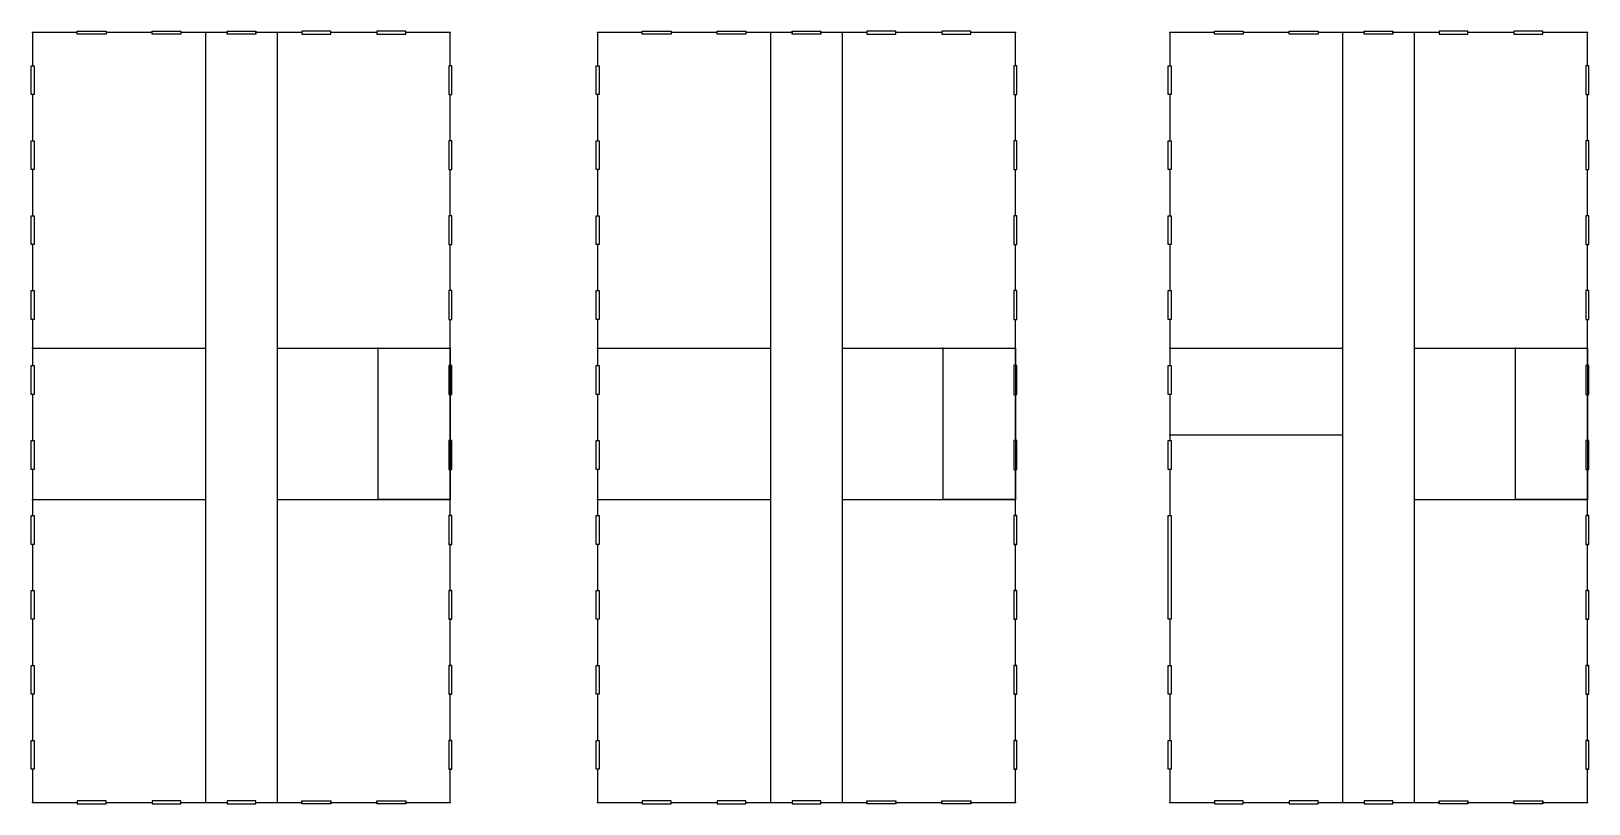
# Model space of a CAD drawing. Header units: inches. Extents: x -0.1 to 54, y 0 to 26.8.
import ezdxf

# ---------------------------------------------------------------- set-up
doc = ezdxf.new("R2010")
doc.units = ezdxf.units.IN
doc.header["$MEASUREMENT"] = 0

msp = doc.modelspace()

# ---------------------------------------------------------------- linework, layer by layer
for p, q in [((0, 26.7), (0, 25.55)), ((1.55, 26.7), (0, 26.7)), ((4.15, 26.7), (2.55, 26.7)), ((6.75, 26.7), (5.15, 26.7)), ((6, 26.7), (6, 0)), ((9.35, 26.7), (7.75, 26.7)), ((8.5, 0), (8.5, 26.7)), ((11.95, 26.7), (10.35, 26.7)), ((14.5, 26.7), (12.95, 26.7)), ((14.5, 25.55), (14.5, 26.7)), ((21.163, 26.7), (19.613, 26.7)), ((19.613, 26.7), (19.613, 25.55)), ((23.763, 26.7), (22.163, 26.7)), ((26.363, 26.7), (24.763, 26.7)), ((25.613, 26.7), (25.613, 0)), ((28.963, 26.7), (27.363, 26.7)), ((28.113, 0), (28.113, 26.7)), ((31.563, 26.7), (29.963, 26.7)), ((34.113, 26.7), (32.563, 26.7)), ((34.113, 25.55), (34.113, 26.7)), ((41.02, 26.7), (39.47, 26.7)), ((39.47, 26.7), (39.47, 25.55)), ((43.62, 26.7), (42.02, 26.7)), ((46.22, 26.7), (44.62, 26.7)), ((45.47, 26.7), (45.47, 0)), ((48.82, 26.7), (47.22, 26.7)), ((47.97, 0), (47.97, 26.7)), ((51.42, 26.7), (49.82, 26.7)), ((53.97, 26.7), (52.42, 26.7)), ((53.97, 25.55), (53.97, 26.7)), ((0, 24.55), (0, 22.95)), ((14.5, 22.95), (14.5, 24.55)), ((19.613, 24.55), (19.613, 22.95)), ((34.113, 22.95), (34.113, 24.55)), ((39.47, 24.55), (39.47, 22.95)), ((53.97, 22.95), (53.97, 24.55)), ((0, 21.95), (0, 20.35)), ((14.5, 20.35), (14.5, 21.95)), ((19.613, 21.95), (19.613, 20.35)), ((34.113, 20.35), (34.113, 21.95)), ((39.47, 21.95), (39.47, 20.35)), ((53.97, 20.35), (53.97, 21.95)), ((0, 19.35), (0, 17.75)), ((14.5, 17.75), (14.5, 19.35)), ((19.613, 19.35), (19.613, 17.75)), ((34.113, 17.75), (34.113, 19.35)), ((39.47, 19.35), (39.47, 17.75)), ((53.97, 17.75), (53.97, 19.35)), ((0, 16.75), (0, 15.15)), ((14.5, 15.15), (14.5, 16.75)), ((19.613, 16.75), (19.613, 15.15)), ((34.113, 15.15), (34.113, 16.75)), ((39.47, 16.75), (39.47, 15.15)), ((53.97, 15.15), (53.97, 16.75)), ((0, 15.75), (6, 15.75)), ((8.5, 15.75), (14.5, 15.75)), ((12, 10.5), (12, 15.75)), ((19.613, 15.75), (25.613, 15.75)), ((28.113, 15.75), (34.113, 15.75)), ((31.613, 10.5), (31.613, 15.75)), ((39.47, 15.75), (45.47, 15.75)), ((47.97, 15.75), (53.97, 15.75)), ((51.47, 10.5), (51.47, 15.75)), ((0, 14.15), (0, 12.55)), ((14.5, 12.55), (14.5, 14.15)), ((19.613, 14.15), (19.613, 12.55)), ((34.113, 12.55), (34.113, 14.15)), ((39.47, 14.15), (39.47, 12.55)), ((53.97, 12.55), (53.97, 14.15)), ((39.47, 12.75), (45.47, 12.75)), ((0, 11.55), (0, 9.95)), ((14.5, 9.95), (14.5, 11.55)), ((19.613, 11.55), (19.613, 9.95)), ((34.113, 9.95), (34.113, 11.55)), ((39.47, 11.55), (39.47, 9.95)), ((53.97, 9.95), (53.97, 11.55)), ((0, 10.5), (6, 10.5)), ((8.5, 10.5), (14.5, 10.5)), ((19.613, 10.5), (25.613, 10.5)), ((28.113, 10.5), (34.113, 10.5)), ((47.97, 10.5), (53.97, 10.5)), ((0, 8.95), (0, 7.35)), ((14.5, 7.35), (14.5, 8.95)), ((19.613, 8.95), (19.613, 7.35)), ((34.113, 7.35), (34.113, 8.95)), ((53.97, 7.35), (53.97, 8.95)), ((0, 6.35), (0, 4.75)), ((14.5, 4.75), (14.5, 6.35)), ((19.613, 6.35), (19.613, 4.75)), ((34.113, 4.75), (34.113, 6.35)), ((39.47, 6.35), (39.47, 4.75)), ((53.97, 4.75), (53.97, 6.35)), ((0, 3.75), (0, 2.15)), ((14.5, 2.15), (14.5, 3.75)), ((19.613, 3.75), (19.613, 2.15)), ((34.113, 2.15), (34.113, 3.75)), ((39.47, 3.75), (39.47, 2.15)), ((53.97, 2.15), (53.97, 3.75)), ((0, 1.15), (0, 0)), ((14.5, 0), (14.5, 1.15)), ((19.613, 1.15), (19.613, 0)), ((34.113, 0), (34.113, 1.15)), ((39.47, 1.15), (39.47, 0)), ((53.97, 0), (53.97, 1.15)), ((0, 0), (1.55, 0)), ((2.55, 0), (4.15, 0)), ((5.15, 0), (6.75, 0)), ((7.75, 0), (9.35, 0)), ((10.35, 0), (11.95, 0)), ((12.95, 0), (14.5, 0)), ((19.613, 0), (21.163, 0)), ((22.163, 0), (23.763, 0)), ((24.763, 0), (26.363, 0)), ((27.363, 0), (28.963, 0)), ((29.963, 0), (31.563, 0)), ((32.563, 0), (34.113, 0)), ((39.47, 0), (41.02, 0)), ((42.02, 0), (43.62, 0)), ((44.62, 0), (46.22, 0)), ((47.22, 0), (48.82, 0)), ((49.82, 0), (51.42, 0)), ((52.42, 0), (53.97, 0))]:
    msp.add_line(p, q)
for points in [[(1.55, 26.75), (2.55, 26.75), (2.55, 26.65), (1.55, 26.65)], [(4.15, 26.75), (5.15, 26.75), (5.15, 26.65), (4.15, 26.65)], [(6.75, 26.75), (7.75, 26.75), (7.75, 26.65), (6.75, 26.65)], [(10.35, 26.75), (9.35, 26.75), (9.35, 26.65), (10.35, 26.65)], [(12.95, 26.75), (11.95, 26.75), (11.95, 26.65), (12.95, 26.65)], [(21.163, 26.75), (22.163, 26.75), (22.163, 26.65), (21.163, 26.65)], [(23.763, 26.75), (24.763, 26.75), (24.763, 26.65), (23.763, 26.65)], [(26.363, 26.75), (27.363, 26.75), (27.363, 26.65), (26.363, 26.65)], [(29.963, 26.75), (28.963, 26.75), (28.963, 26.65), (29.963, 26.65)], [(32.563, 26.75), (31.563, 26.75), (31.563, 26.65), (32.563, 26.65)], [(41.02, 26.75), (42.02, 26.75), (42.02, 26.65), (41.02, 26.65)], [(43.62, 26.75), (44.62, 26.75), (44.62, 26.65), (43.62, 26.65)], [(46.22, 26.75), (47.22, 26.75), (47.22, 26.65), (46.22, 26.65)], [(49.82, 26.75), (48.82, 26.75), (48.82, 26.65), (49.82, 26.65)], [(52.42, 26.75), (51.42, 26.75), (51.42, 26.65), (52.42, 26.65)], [(-0.05, 24.55), (-0.05, 25.55), (0.05, 25.55), (0.05, 24.55)], [(14.55, 24.55), (14.55, 25.55), (14.45, 25.55), (14.45, 24.55)], [(19.563, 24.55), (19.563, 25.55), (19.663, 25.55), (19.663, 24.55)], [(34.163, 24.55), (34.163, 25.55), (34.063, 25.55), (34.063, 24.55)], [(39.42, 24.55), (39.42, 25.55), (39.52, 25.55), (39.52, 24.55)], [(54.02, 24.55), (54.02, 25.55), (53.92, 25.55), (53.92, 24.55)], [(-0.05, 21.95), (-0.05, 22.95), (0.05, 22.95), (0.05, 21.95)], [(14.55, 21.95), (14.55, 22.95), (14.45, 22.95), (14.45, 21.95)], [(19.563, 21.95), (19.563, 22.95), (19.663, 22.95), (19.663, 21.95)], [(34.163, 21.95), (34.163, 22.95), (34.063, 22.95), (34.063, 21.95)], [(39.42, 21.95), (39.42, 22.95), (39.52, 22.95), (39.52, 21.95)], [(54.02, 21.95), (54.02, 22.95), (53.92, 22.95), (53.92, 21.95)], [(-0.05, 19.35), (-0.05, 20.35), (0.05, 20.35), (0.05, 19.35)], [(14.55, 19.35), (14.55, 20.35), (14.45, 20.35), (14.45, 19.35)], [(19.563, 19.35), (19.563, 20.35), (19.663, 20.35), (19.663, 19.35)], [(34.163, 19.35), (34.163, 20.35), (34.063, 20.35), (34.063, 19.35)], [(39.42, 19.35), (39.42, 20.35), (39.52, 20.35), (39.52, 19.35)], [(54.02, 19.35), (54.02, 20.35), (53.92, 20.35), (53.92, 19.35)], [(-0.05, 16.75), (-0.05, 17.75), (0.05, 17.75), (0.05, 16.75)], [(14.55, 16.75), (14.55, 17.75), (14.45, 17.75), (14.45, 16.75)], [(19.563, 16.75), (19.563, 17.75), (19.663, 17.75), (19.663, 16.75)], [(34.163, 16.75), (34.163, 17.75), (34.063, 17.75), (34.063, 16.75)], [(39.42, 16.75), (39.42, 17.75), (39.52, 17.75), (39.52, 16.75)], [(54.02, 16.75), (54.02, 17.75), (53.92, 17.75), (53.92, 16.75)], [(12, 15.75), (14.5, 15.75), (14.5, 10.5), (12, 10.5)], [(31.613, 15.75), (34.113, 15.75), (34.113, 10.5), (31.613, 10.5)], [(51.47, 15.75), (53.97, 15.75), (53.97, 10.5), (51.47, 10.5)], [(-0.05, 14.15), (-0.05, 15.15), (0.05, 15.15), (0.05, 14.15)], [(14.55, 14.15), (14.55, 15.15), (14.45, 15.15), (14.45, 14.15)], [(19.563, 14.15), (19.563, 15.15), (19.663, 15.15), (19.663, 14.15)], [(34.163, 14.15), (34.163, 15.15), (34.063, 15.15), (34.063, 14.15)], [(39.42, 14.15), (39.42, 15.15), (39.52, 15.15), (39.52, 14.15)], [(54.02, 14.15), (54.02, 15.15), (53.92, 15.15), (53.92, 14.15)], [(-0.05, 11.55), (-0.05, 12.55), (0.05, 12.55), (0.05, 11.55)], [(14.55, 11.55), (14.55, 12.55), (14.45, 12.55), (14.45, 11.55)], [(19.563, 11.55), (19.563, 12.55), (19.663, 12.55), (19.663, 11.55)], [(34.163, 11.55), (34.163, 12.55), (34.063, 12.55), (34.063, 11.55)], [(39.42, 11.55), (39.42, 12.55), (39.52, 12.55), (39.52, 11.55)], [(54.02, 11.55), (54.02, 12.55), (53.92, 12.55), (53.92, 11.55)], [(-0.05, 8.95), (-0.05, 9.95), (0.05, 9.95), (0.05, 8.95)], [(14.55, 8.95), (14.55, 9.95), (14.45, 9.95), (14.45, 8.95)], [(19.563, 8.95), (19.563, 9.95), (19.663, 9.95), (19.663, 8.95)], [(34.163, 8.95), (34.163, 9.95), (34.063, 9.95), (34.063, 8.95)], [(39.42, 6.35), (39.42, 9.95), (39.52, 9.95), (39.52, 6.35)], [(54.02, 8.95), (54.02, 9.95), (53.92, 9.95), (53.92, 8.95)], [(-0.05, 6.35), (-0.05, 7.35), (0.05, 7.35), (0.05, 6.35)], [(14.55, 6.35), (14.55, 7.35), (14.45, 7.35), (14.45, 6.35)], [(19.563, 6.35), (19.563, 7.35), (19.663, 7.35), (19.663, 6.35)], [(34.163, 6.35), (34.163, 7.35), (34.063, 7.35), (34.063, 6.35)], [(54.02, 6.35), (54.02, 7.35), (53.92, 7.35), (53.92, 6.35)], [(-0.05, 3.75), (-0.05, 4.75), (0.05, 4.75), (0.05, 3.75)], [(14.55, 3.75), (14.55, 4.75), (14.45, 4.75), (14.45, 3.75)], [(19.563, 3.75), (19.563, 4.75), (19.663, 4.75), (19.663, 3.75)], [(34.163, 3.75), (34.163, 4.75), (34.063, 4.75), (34.063, 3.75)], [(39.42, 3.75), (39.42, 4.75), (39.52, 4.75), (39.52, 3.75)], [(54.02, 3.75), (54.02, 4.75), (53.92, 4.75), (53.92, 3.75)], [(-0.05, 1.15), (-0.05, 2.15), (0.05, 2.15), (0.05, 1.15)], [(14.55, 1.15), (14.55, 2.15), (14.45, 2.15), (14.45, 1.15)], [(19.563, 1.15), (19.563, 2.15), (19.663, 2.15), (19.663, 1.15)], [(34.163, 1.15), (34.163, 2.15), (34.063, 2.15), (34.063, 1.15)], [(39.42, 1.15), (39.42, 2.15), (39.52, 2.15), (39.52, 1.15)], [(54.02, 1.15), (54.02, 2.15), (53.92, 2.15), (53.92, 1.15)], [(1.55, -0.05), (2.55, -0.05), (2.55, 0.05), (1.55, 0.05)], [(4.15, -0.05), (5.15, -0.05), (5.15, 0.05), (4.15, 0.05)], [(6.75, -0.05), (7.75, -0.05), (7.75, 0.05), (6.75, 0.05)], [(10.35, -0.05), (9.35, -0.05), (9.35, 0.05), (10.35, 0.05)], [(12.95, -0.05), (11.95, -0.05), (11.95, 0.05), (12.95, 0.05)], [(21.163, -0.05), (22.163, -0.05), (22.163, 0.05), (21.163, 0.05)], [(23.763, -0.05), (24.763, -0.05), (24.763, 0.05), (23.763, 0.05)], [(26.363, -0.05), (27.363, -0.05), (27.363, 0.05), (26.363, 0.05)], [(29.963, -0.05), (28.963, -0.05), (28.963, 0.05), (29.963, 0.05)], [(32.563, -0.05), (31.563, -0.05), (31.563, 0.05), (32.563, 0.05)], [(41.02, -0.05), (42.02, -0.05), (42.02, 0.05), (41.02, 0.05)], [(43.62, -0.05), (44.62, -0.05), (44.62, 0.05), (43.62, 0.05)], [(46.22, -0.05), (47.22, -0.05), (47.22, 0.05), (46.22, 0.05)], [(49.82, -0.05), (48.82, -0.05), (48.82, 0.05), (49.82, 0.05)], [(52.42, -0.05), (51.42, -0.05), (51.42, 0.05), (52.42, 0.05)]]:
    msp.add_lwpolyline(points, close=True)
for p in [(0, 26.7), (6, 26.7), (6.75, 26.7), (7.75, 26.7), (8.5, 26.7), (9.35, 26.7), (10.35, 26.7), (11.95, 26.7), (12.95, 26.7), (14.5, 26.7), (19.613, 26.7), (25.613, 26.7), (26.363, 26.7), (27.363, 26.7), (28.113, 26.7), (28.963, 26.7), (29.963, 26.7), (31.563, 26.7), (32.563, 26.7), (34.113, 26.7), (39.47, 26.7), (45.47, 26.7), (46.22, 26.7), (47.22, 26.7), (47.97, 26.7), (48.82, 26.7), (49.82, 26.7), (51.42, 26.7), (52.42, 26.7), (53.97, 26.7), (0, 25.55), (19.613, 25.55), (39.47, 25.55), (0, 24.55), (19.613, 24.55), (39.47, 24.55), (0, 22.95), (19.613, 22.95), (39.47, 22.95), (0, 21.95), (19.613, 21.95), (39.47, 21.95), (0, 20.35), (19.613, 20.35), (39.47, 20.35), (0, 19.35), (19.613, 19.35), (39.47, 19.35), (0, 17.75), (19.613, 17.75), (39.47, 17.75), (0, 16.75), (19.613, 16.75), (39.47, 16.75), (0, 15.75), (6, 15.75), (8.5, 15.75), (8.5, 15.75), (12, 15.75), (14.5, 15.75), (14.5, 15.75), (19.613, 15.75), (25.613, 15.75), (28.113, 15.75), (28.113, 15.75), (31.613, 15.75), (34.113, 15.75), (34.113, 15.75), (39.47, 15.75), (45.47, 15.75), (47.97, 15.75), (47.97, 15.75), (51.47, 15.75), (53.97, 15.75), (53.97, 15.75), (0, 15.15), (19.613, 15.15), (39.47, 15.15), (0, 14.15), (14.5, 14.15), (19.613, 14.15), (34.113, 14.15), (39.47, 14.15), (53.97, 14.15), (0, 12.55), (19.613, 12.55), (39.47, 12.75), (39.47, 12.55), (45.47, 12.75), (0, 11.55), (14.5, 11.55), (19.613, 11.55), (34.113, 11.55), (39.47, 11.55), (53.97, 11.55), (0, 10.5), (6, 10.5), (8.5, 10.5), (12, 10.5), (14.5, 10.5), (19.613, 10.5), (25.613, 10.5), (28.113, 10.5), (31.613, 10.5), (34.113, 10.5), (47.97, 10.5), (51.47, 10.5), (53.97, 10.5), (0, 9.95), (14.5, 9.95), (19.613, 9.95), (34.113, 9.95), (39.47, 9.95), (53.97, 9.95), (14.5, 8.95), (34.113, 8.95), (53.97, 8.95), (14.5, 7.35), (34.113, 7.35), (53.97, 7.35), (0, 6.35), (14.5, 6.35), (19.613, 6.35), (34.113, 6.35), (39.47, 6.35), (53.97, 6.35), (0, 4.75), (14.5, 4.75), (19.613, 4.75), (34.113, 4.75), (39.47, 4.75), (53.97, 4.75), (0, 3.75), (14.5, 3.75), (19.613, 3.75), (34.113, 3.75), (39.47, 3.75), (53.97, 3.75), (0, 2.15), (14.5, 2.15), (19.613, 2.15), (34.113, 2.15), (39.47, 2.15), (53.97, 2.15), (0, 1.15), (14.5, 1.15), (19.613, 1.15), (34.113, 1.15), (39.47, 1.15), (53.97, 1.15), (0, 0), (1.55, 0), (2.55, 0), (4.15, 0), (5.15, 0), (6, 0), (6.75, 0), (7.75, 0), (8.5, 0), (9.35, 0), (10.35, 0), (11.95, 0), (12.95, 0), (14.5, 0), (19.613, 0), (21.163, 0), (22.163, 0), (23.763, 0), (24.763, 0), (25.613, 0), (26.363, 0), (27.363, 0), (28.113, 0), (28.963, 0), (29.963, 0), (31.563, 0), (32.563, 0), (34.113, 0), (39.47, 0), (41.02, 0), (42.02, 0), (43.62, 0), (44.62, 0), (45.47, 0), (46.22, 0), (47.22, 0), (47.97, 0), (48.82, 0), (49.82, 0), (51.42, 0), (52.42, 0), (53.97, 0)]:
    msp.add_point(p)

doc.saveas('drawing.dxf')
